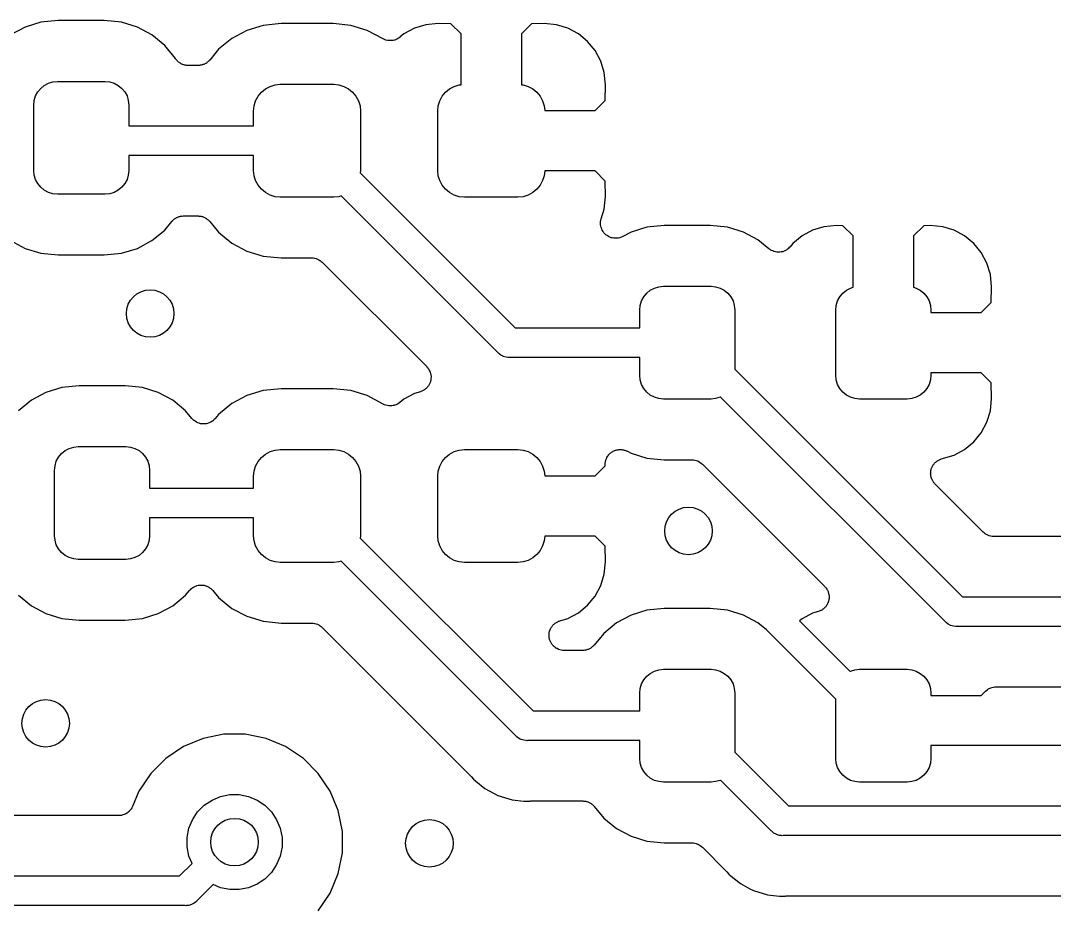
# Model space of a CAD drawing. Extents: x 103 to 213, y -152 to -90.
# Drawn here: x 118.59 to 127.29, y -108.59 to -101.11 of the extents above; entities that cross this region are included whole.
import ezdxf

# ---------------------------------------------------------------- set-up
doc = ezdxf.new("R2010")
doc.units = 0
doc.layers.add('BLACK', color=7, linetype='CONTINUOUS')

msp = doc.modelspace()

# ---------------------------------------------------------------- linework, layer by layer
at = {"layer": 'BLACK', "linetype": 'CONTINUOUS'}
for p, q in [((118.628, -101.169), (118.505, -101.234)), ((118.761, -101.128), (118.628, -101.169)), ((118.906, -101.114), (118.761, -101.128)), ((119.294, -101.114), (118.906, -101.114)), ((119.439, -101.128), (119.294, -101.114)), ((119.572, -101.169), (119.439, -101.128)), ((119.695, -101.234), (119.572, -101.169)), ((120.632, -101.154), (120.494, -101.196)), ((120.781, -101.139), (120.632, -101.154)), ((121.219, -101.139), (120.781, -101.139)), ((121.368, -101.154), (121.219, -101.139)), ((121.506, -101.196), (121.368, -101.154)), ((122, -101.149), (121.905, -101.178)), ((122.105, -101.139), (122, -101.149)), ((122.211, -101.141), (122.105, -101.139)), ((122.296, -101.226), (122.211, -101.141)), ((122.889, -101.141), (122.804, -101.226)), ((122.995, -101.139), (122.889, -101.141)), ((123.1, -101.149), (122.995, -101.139)), ((123.195, -101.178), (123.1, -101.149)), ((119.802, -101.323), (119.695, -101.234)), ((120.494, -101.196), (120.366, -101.263)), ((121.641, -101.268), (121.506, -101.196)), ((121.781, -101.255), (121.771, -101.261)), ((121.782, -101.254), (121.781, -101.254)), ((121.781, -101.254), (121.781, -101.254)), ((121.781, -101.254), (121.781, -101.254)), ((121.781, -101.254), (121.781, -101.255)), ((121.816, -101.226), (121.782, -101.254)), ((121.905, -101.178), (121.816, -101.226)), ((122.296, -101.653), (122.296, -101.226)), ((122.804, -101.226), (122.804, -101.653)), ((123.284, -101.226), (123.195, -101.178)), ((123.361, -101.289), (123.284, -101.226)), ((119.892, -101.432), (119.802, -101.323)), ((120.366, -101.263), (120.255, -101.355)), ((121.652, -101.272), (121.641, -101.268)), ((121.663, -101.277), (121.652, -101.272)), ((121.664, -101.277), (121.663, -101.277)), ((121.676, -101.28), (121.664, -101.277)), ((121.664, -101.277), (121.664, -101.277)), ((121.688, -101.282), (121.676, -101.28)), ((121.689, -101.282), (121.688, -101.282)), ((121.688, -101.282), (121.688, -101.282)), ((121.701, -101.282), (121.689, -101.282)), ((121.712, -101.282), (121.701, -101.282)), ((121.713, -101.282), (121.712, -101.282)), ((121.725, -101.28), (121.713, -101.282)), ((121.713, -101.282), (121.713, -101.282)), ((121.737, -101.278), (121.725, -101.28)), ((121.738, -101.277), (121.737, -101.277)), ((121.737, -101.277), (121.737, -101.278)), ((121.749, -101.273), (121.738, -101.277)), ((121.76, -101.268), (121.749, -101.273)), ((121.761, -101.268), (121.76, -101.268)), ((121.76, -101.268), (121.76, -101.268)), ((121.771, -101.261), (121.761, -101.268)), ((123.424, -101.366), (123.361, -101.289)), ((119.894, -101.435), (119.892, -101.432)), ((120.255, -101.355), (120.181, -101.446)), ((123.472, -101.455), (123.424, -101.366)), ((119.898, -101.44), (119.894, -101.435)), ((119.902, -101.445), (119.898, -101.44)), ((119.906, -101.449), (119.902, -101.445)), ((119.909, -101.454), (119.906, -101.449)), ((119.914, -101.458), (119.909, -101.454)), ((119.919, -101.463), (119.914, -101.458)), ((119.924, -101.466), (119.919, -101.463)), ((119.928, -101.47), (119.924, -101.466)), ((119.934, -101.473), (119.928, -101.47)), ((119.94, -101.477), (119.934, -101.473)), ((119.945, -101.479), (119.94, -101.477)), ((119.95, -101.482), (119.945, -101.479)), ((119.956, -101.484), (119.95, -101.482)), ((119.963, -101.486), (119.956, -101.484)), ((119.968, -101.488), (119.963, -101.486)), ((119.973, -101.489), (119.968, -101.488)), ((119.98, -101.49), (119.973, -101.489)), ((119.987, -101.491), (119.98, -101.49)), ((119.992, -101.491), (119.987, -101.491)), ((119.998, -101.492), (119.992, -101.491)), ((120, -101.492), (119.998, -101.492)), ((120.082, -101.492), (120, -101.492)), ((120.088, -101.491), (120.082, -101.492)), ((120.094, -101.492), (120.088, -101.491)), ((120.1, -101.49), (120.094, -101.492)), ((120.107, -101.49), (120.1, -101.49)), ((120.112, -101.488), (120.107, -101.49)), ((120.118, -101.487), (120.112, -101.488)), ((120.124, -101.484), (120.118, -101.487)), ((120.131, -101.482), (120.124, -101.484)), ((120.136, -101.48), (120.131, -101.482)), ((120.141, -101.478), (120.136, -101.48)), ((120.147, -101.474), (120.141, -101.478)), ((120.153, -101.471), (120.147, -101.474)), ((120.157, -101.467), (120.153, -101.471)), ((120.162, -101.464), (120.157, -101.467)), ((120.167, -101.459), (120.162, -101.464)), ((120.172, -101.455), (120.167, -101.459)), ((120.175, -101.451), (120.172, -101.455)), ((120.179, -101.447), (120.175, -101.451)), ((120.181, -101.446), (120.179, -101.447)), ((123.501, -101.55), (123.472, -101.455)), ((123.511, -101.655), (123.501, -101.55)), ((118.734, -101.714), (118.759, -101.684)), ((118.759, -101.684), (118.789, -101.659)), ((118.789, -101.659), (118.823, -101.64)), ((118.823, -101.64), (118.861, -101.629)), ((118.861, -101.629), (118.9, -101.625)), ((118.9, -101.625), (119.3, -101.625)), ((119.3, -101.625), (119.339, -101.629)), ((119.339, -101.629), (119.377, -101.64)), ((119.377, -101.64), (119.411, -101.659)), ((119.411, -101.659), (119.441, -101.684)), ((119.441, -101.684), (119.466, -101.714)), ((120.616, -101.716), (120.65, -101.688)), ((120.65, -101.688), (120.689, -101.667)), ((120.689, -101.667), (120.731, -101.654)), ((120.731, -101.654), (120.775, -101.65)), ((120.775, -101.65), (121.225, -101.65)), ((121.225, -101.65), (121.269, -101.654)), ((121.269, -101.654), (121.311, -101.667)), ((121.311, -101.667), (121.35, -101.688)), ((121.35, -101.688), (121.384, -101.716)), ((122.166, -101.716), (122.2, -101.688)), ((122.2, -101.688), (122.239, -101.667)), ((122.239, -101.667), (122.281, -101.654)), ((122.281, -101.654), (122.296, -101.653)), ((122.804, -101.653), (122.819, -101.654)), ((122.819, -101.654), (122.861, -101.667)), ((122.861, -101.667), (122.9, -101.688)), ((122.9, -101.688), (122.934, -101.716)), ((123.509, -101.786), (123.511, -101.655)), ((118.704, -101.786), (118.715, -101.748)), ((118.715, -101.748), (118.734, -101.714)), ((119.466, -101.714), (119.485, -101.748)), ((119.485, -101.748), (119.496, -101.786)), ((120.567, -101.789), (120.588, -101.75)), ((120.588, -101.75), (120.616, -101.716)), ((121.384, -101.716), (121.412, -101.75)), ((121.412, -101.75), (121.433, -101.789)), ((122.117, -101.789), (122.138, -101.75)), ((122.138, -101.75), (122.166, -101.716)), ((122.934, -101.716), (122.962, -101.75)), ((122.962, -101.75), (122.983, -101.789)), ((118.7, -101.825), (118.704, -101.786)), ((118.7, -102.375), (118.7, -101.825)), ((119.496, -101.786), (119.5, -101.825)), ((119.5, -101.825), (119.5, -102)), ((120.55, -101.875), (120.554, -101.831)), ((120.554, -101.831), (120.567, -101.789)), ((121.433, -101.789), (121.446, -101.831)), ((121.446, -101.831), (121.45, -101.875)), ((122.1, -101.875), (122.104, -101.831)), ((122.104, -101.831), (122.117, -101.789)), ((122.983, -101.789), (122.996, -101.831)), ((122.996, -101.831), (123, -101.871)), ((123.424, -101.871), (123.509, -101.786)), ((120.55, -102), (120.55, -101.875)), ((121.45, -101.875), (121.45, -102.375)), ((122.1, -102.375), (122.1, -101.875)), ((123, -101.871), (123.424, -101.871)), ((119.5, -102), (120.55, -102)), ((120.55, -102.25), (119.5, -102.25)), ((119.5, -102.25), (119.5, -102.375)), ((120.55, -102.375), (120.55, -102.25)), ((118.704, -102.414), (118.7, -102.375)), ((119.5, -102.375), (119.496, -102.414)), ((120.554, -102.419), (120.55, -102.375)), ((121.45, -102.375), (121.448, -102.396)), ((122.104, -102.419), (122.1, -102.375)), ((123, -102.379), (122.996, -102.419)), ((123.424, -102.379), (123, -102.379)), ((123.509, -102.464), (123.424, -102.379)), ((118.715, -102.452), (118.704, -102.414)), ((118.734, -102.486), (118.715, -102.452)), ((119.485, -102.452), (119.466, -102.486)), ((119.496, -102.414), (119.485, -102.452)), ((120.567, -102.461), (120.554, -102.419)), ((120.588, -102.5), (120.567, -102.461)), ((121.448, -102.396), (122.752, -103.7)), ((122.117, -102.461), (122.104, -102.419)), ((122.138, -102.5), (122.117, -102.461)), ((122.983, -102.461), (122.962, -102.5)), ((122.996, -102.419), (122.983, -102.461)), ((123.511, -102.595), (123.509, -102.464)), ((118.759, -102.516), (118.734, -102.486)), ((118.789, -102.541), (118.759, -102.516)), ((118.823, -102.56), (118.789, -102.541)), ((118.861, -102.571), (118.823, -102.56)), ((119.377, -102.56), (119.339, -102.571)), ((119.411, -102.541), (119.377, -102.56)), ((119.441, -102.516), (119.411, -102.541)), ((119.466, -102.486), (119.441, -102.516)), ((120.616, -102.534), (120.588, -102.5)), ((120.65, -102.562), (120.616, -102.534)), ((120.689, -102.583), (120.65, -102.562)), ((122.166, -102.534), (122.138, -102.5)), ((122.2, -102.562), (122.166, -102.534)), ((122.239, -102.583), (122.2, -102.562)), ((122.9, -102.562), (122.861, -102.583)), ((122.934, -102.534), (122.9, -102.562)), ((122.962, -102.5), (122.934, -102.534)), ((118.9, -102.575), (118.861, -102.571)), ((119.3, -102.575), (118.9, -102.575)), ((119.339, -102.571), (119.3, -102.575)), ((120.731, -102.596), (120.689, -102.583)), ((120.775, -102.6), (120.731, -102.596)), ((121.225, -102.6), (120.775, -102.6)), ((121.269, -102.596), (121.225, -102.6)), ((121.288, -102.59), (121.269, -102.596)), ((122.607, -103.909), (121.288, -102.59)), ((122.281, -102.596), (122.239, -102.583)), ((122.325, -102.6), (122.281, -102.596)), ((122.775, -102.6), (122.325, -102.6)), ((122.819, -102.596), (122.775, -102.6)), ((122.861, -102.583), (122.819, -102.596)), ((123.501, -102.7), (123.511, -102.595)), ((123.475, -102.783), (123.501, -102.7)), ((119.802, -102.877), (119.862, -102.804)), ((119.862, -102.804), (119.863, -102.803)), ((119.863, -102.803), (119.867, -102.799)), ((119.867, -102.799), (119.871, -102.795)), ((119.871, -102.795), (119.876, -102.791)), ((119.876, -102.791), (119.881, -102.786)), ((119.881, -102.786), (119.886, -102.783)), ((119.886, -102.783), (119.89, -102.779)), ((119.89, -102.779), (119.896, -102.776)), ((119.896, -102.776), (119.902, -102.772)), ((119.902, -102.772), (119.907, -102.77)), ((119.907, -102.77), (119.912, -102.768)), ((119.912, -102.768), (119.919, -102.766)), ((119.919, -102.766), (119.925, -102.763)), ((119.925, -102.763), (119.93, -102.762)), ((119.93, -102.762), (119.936, -102.76)), ((119.936, -102.76), (119.943, -102.76)), ((119.943, -102.76), (119.949, -102.758)), ((119.949, -102.758), (119.955, -102.759)), ((119.955, -102.759), (119.96, -102.758)), ((119.96, -102.758), (120.082, -102.758)), ((120.082, -102.758), (120.084, -102.758)), ((120.084, -102.758), (120.09, -102.759)), ((120.09, -102.759), (120.095, -102.759)), ((120.095, -102.759), (120.102, -102.76)), ((120.102, -102.76), (120.109, -102.761)), ((120.109, -102.761), (120.114, -102.762)), ((120.114, -102.762), (120.12, -102.764)), ((120.12, -102.764), (120.126, -102.766)), ((120.126, -102.766), (120.132, -102.768)), ((120.132, -102.768), (120.137, -102.771)), ((120.137, -102.771), (120.142, -102.773)), ((120.142, -102.773), (120.148, -102.777)), ((120.148, -102.777), (120.154, -102.78)), ((120.154, -102.78), (120.158, -102.784)), ((120.158, -102.784), (120.163, -102.787)), ((120.163, -102.787), (120.168, -102.792)), ((120.168, -102.792), (120.173, -102.796)), ((120.173, -102.796), (120.177, -102.8)), ((120.177, -102.8), (120.181, -102.804)), ((120.181, -102.804), (120.255, -102.895)), ((123.47, -102.832), (123.471, -102.819)), ((123.471, -102.807), (123.473, -102.795)), ((123.471, -102.819), (123.471, -102.807)), ((123.471, -102.807), (123.471, -102.807)), ((123.471, -102.807), (123.471, -102.807)), ((123.473, -102.795), (123.475, -102.783)), ((119.695, -102.966), (119.802, -102.877)), ((120.255, -102.895), (120.366, -102.987)), ((123.471, -102.832), (123.47, -102.832)), ((123.473, -102.844), (123.471, -102.832)), ((123.471, -102.832), (123.471, -102.832)), ((123.475, -102.856), (123.473, -102.844)), ((123.48, -102.868), (123.475, -102.856)), ((123.475, -102.856), (123.475, -102.856)), ((123.475, -102.856), (123.475, -102.856)), ((123.484, -102.879), (123.48, -102.868)), ((123.485, -102.879), (123.484, -102.879)), ((123.491, -102.889), (123.485, -102.879)), ((123.485, -102.879), (123.485, -102.879)), ((123.498, -102.9), (123.491, -102.889)), ((123.507, -102.909), (123.498, -102.9)), ((123.498, -102.9), (123.498, -102.9)), ((123.498, -102.9), (123.498, -102.9)), ((123.515, -102.917), (123.507, -102.909)), ((123.728, -102.894), (123.657, -102.932)), ((123.861, -102.853), (123.728, -102.894)), ((124.006, -102.839), (123.861, -102.853)), ((124.394, -102.839), (124.006, -102.839)), ((124.539, -102.853), (124.394, -102.839)), ((124.672, -102.894), (124.539, -102.853)), ((124.795, -102.959), (124.672, -102.894)), ((125.255, -102.878), (125.166, -102.926)), ((125.35, -102.849), (125.255, -102.878)), ((125.455, -102.839), (125.35, -102.849)), ((125.51, -102.841), (125.455, -102.839)), ((125.596, -102.926), (125.51, -102.841)), ((126.19, -102.841), (126.104, -102.926)), ((126.245, -102.839), (126.19, -102.841)), ((126.35, -102.849), (126.245, -102.839)), ((126.445, -102.878), (126.35, -102.849)), ((126.534, -102.926), (126.445, -102.878)), ((118.505, -102.966), (118.628, -103.031)), ((119.572, -103.031), (119.695, -102.966)), ((120.366, -102.987), (120.494, -103.054)), ((123.516, -102.917), (123.515, -102.917)), ((123.516, -102.918), (123.516, -102.917)), ((123.526, -102.924), (123.516, -102.918)), ((123.536, -102.931), (123.526, -102.924)), ((123.547, -102.936), (123.536, -102.931)), ((123.536, -102.931), (123.536, -102.931)), ((123.536, -102.931), (123.536, -102.931)), ((123.559, -102.941), (123.547, -102.936)), ((123.571, -102.943), (123.559, -102.941)), ((123.559, -102.941), (123.559, -102.941)), ((123.559, -102.941), (123.559, -102.941)), ((123.583, -102.946), (123.571, -102.943)), ((123.596, -102.946), (123.583, -102.946)), ((123.583, -102.946), (123.583, -102.946)), ((123.583, -102.946), (123.583, -102.946)), ((123.608, -102.946), (123.596, -102.946)), ((123.62, -102.944), (123.608, -102.946)), ((123.608, -102.946), (123.608, -102.946)), ((123.608, -102.946), (123.608, -102.946)), ((123.632, -102.942), (123.62, -102.944)), ((123.633, -102.942), (123.632, -102.942)), ((123.632, -102.942), (123.632, -102.942)), ((123.644, -102.937), (123.633, -102.942)), ((123.655, -102.933), (123.644, -102.937)), ((123.656, -102.932), (123.655, -102.933)), ((123.657, -102.932), (123.656, -102.932)), ((123.656, -102.932), (123.656, -102.932)), ((123.656, -102.932), (123.656, -102.932)), ((124.887, -103.035), (124.795, -102.959)), ((125.089, -102.989), (125.066, -103.017)), ((125.166, -102.926), (125.089, -102.989)), ((125.596, -103.358), (125.596, -102.926)), ((126.104, -102.926), (126.104, -103.358)), ((126.611, -102.989), (126.534, -102.926)), ((126.674, -103.066), (126.611, -102.989)), ((118.628, -103.031), (118.761, -103.072)), ((118.761, -103.072), (118.906, -103.086)), ((118.906, -103.086), (119.294, -103.086)), ((119.294, -103.086), (119.439, -103.072)), ((119.439, -103.072), (119.572, -103.031)), ((120.494, -103.054), (120.632, -103.096)), ((124.897, -103.042), (124.887, -103.035)), ((124.907, -103.048), (124.897, -103.042)), ((124.907, -103.049), (124.907, -103.048)), ((124.908, -103.049), (124.907, -103.049)), ((124.919, -103.053), (124.908, -103.049)), ((124.93, -103.058), (124.919, -103.053)), ((124.931, -103.058), (124.93, -103.058)), ((124.93, -103.058), (124.93, -103.058)), ((124.942, -103.061), (124.931, -103.058)), ((124.954, -103.063), (124.942, -103.061)), ((124.955, -103.063), (124.954, -103.063)), ((124.954, -103.063), (124.954, -103.063)), ((124.967, -103.063), (124.955, -103.063)), ((124.979, -103.063), (124.967, -103.063)), ((124.98, -103.063), (124.979, -103.063)), ((124.979, -103.063), (124.979, -103.063)), ((124.991, -103.061), (124.98, -103.063)), ((125.003, -103.059), (124.991, -103.061)), ((125.004, -103.059), (125.003, -103.059)), ((125.003, -103.059), (125.003, -103.059)), ((125.015, -103.054), (125.004, -103.059)), ((125.026, -103.05), (125.015, -103.054)), ((125.027, -103.049), (125.026, -103.049)), ((125.026, -103.049), (125.026, -103.05)), ((125.037, -103.043), (125.027, -103.049)), ((125.047, -103.036), (125.037, -103.043)), ((125.048, -103.036), (125.047, -103.036)), ((125.047, -103.036), (125.047, -103.036)), ((125.056, -103.027), (125.048, -103.036)), ((125.065, -103.019), (125.056, -103.027)), ((125.066, -103.017), (125.065, -103.018)), ((125.065, -103.018), (125.065, -103.018)), ((125.065, -103.018), (125.065, -103.018)), ((125.065, -103.018), (125.065, -103.019)), ((126.722, -103.155), (126.674, -103.066)), ((120.632, -103.096), (120.781, -103.111)), ((120.781, -103.111), (121.038, -103.111)), ((121.038, -103.111), (121.039, -103.111)), ((121.039, -103.111), (121.039, -103.111)), ((121.039, -103.111), (121.039, -103.111)), ((121.039, -103.111), (121.04, -103.111)), ((121.04, -103.111), (121.052, -103.112)), ((121.052, -103.112), (121.063, -103.114)), ((121.063, -103.114), (121.064, -103.114)), ((121.064, -103.114), (121.065, -103.114)), ((121.065, -103.114), (121.076, -103.117)), ((121.076, -103.117), (121.087, -103.121)), ((121.087, -103.121), (121.088, -103.121)), ((121.088, -103.121), (121.088, -103.121)), ((121.088, -103.121), (121.099, -103.127)), ((121.099, -103.127), (121.109, -103.133)), ((121.109, -103.133), (121.109, -103.133)), ((121.109, -103.133), (121.11, -103.133)), ((121.11, -103.133), (121.119, -103.141)), ((121.119, -103.141), (121.128, -103.148)), ((121.128, -103.148), (122.007, -104.027)), ((126.751, -103.25), (126.722, -103.155)), ((126.761, -103.355), (126.751, -103.25)), ((123.834, -103.439), (123.859, -103.409)), ((123.859, -103.409), (123.889, -103.384)), ((123.889, -103.384), (123.923, -103.365)), ((123.923, -103.365), (123.961, -103.354)), ((123.961, -103.354), (124, -103.35)), ((124, -103.35), (124.4, -103.35)), ((124.4, -103.35), (124.439, -103.354)), ((124.439, -103.354), (124.477, -103.365)), ((124.477, -103.365), (124.511, -103.384)), ((124.511, -103.384), (124.541, -103.409)), ((124.541, -103.409), (124.566, -103.439)), ((125.484, -103.439), (125.509, -103.409)), ((125.509, -103.409), (125.539, -103.384)), ((125.539, -103.384), (125.573, -103.365)), ((125.573, -103.365), (125.596, -103.358)), ((126.104, -103.358), (126.127, -103.365)), ((126.127, -103.365), (126.161, -103.384)), ((126.161, -103.384), (126.191, -103.409)), ((126.191, -103.409), (126.216, -103.439)), ((126.759, -103.486), (126.761, -103.355)), ((123.8, -103.55), (123.804, -103.511)), ((123.804, -103.511), (123.815, -103.473)), ((123.815, -103.473), (123.834, -103.439)), ((124.566, -103.439), (124.585, -103.473)), ((124.585, -103.473), (124.596, -103.511)), ((124.596, -103.511), (124.6, -103.55)), ((125.45, -103.55), (125.454, -103.511)), ((125.454, -103.511), (125.465, -103.473)), ((125.465, -103.473), (125.484, -103.439)), ((126.216, -103.439), (126.235, -103.473)), ((126.235, -103.473), (126.246, -103.511)), ((126.246, -103.511), (126.25, -103.55)), ((126.674, -103.571), (126.759, -103.486)), ((123.8, -103.7), (123.8, -103.55)), ((124.6, -103.55), (124.6, -104.048)), ((125.45, -104.1), (125.45, -103.55)), ((126.25, -103.55), (126.25, -103.571)), ((126.25, -103.571), (126.674, -103.571)), ((122.752, -103.7), (123.8, -103.7)), ((122.611, -103.914), (122.607, -103.909)), ((122.616, -103.918), (122.611, -103.914)), ((122.63, -103.929), (122.616, -103.918)), ((122.65, -103.94), (122.63, -103.929)), ((122.652, -103.941), (122.65, -103.94)), ((122.675, -103.948), (122.652, -103.941)), ((122.694, -103.95), (122.675, -103.948)), ((122.7, -103.951), (122.694, -103.95)), ((122.694, -103.95), (122.694, -103.95)), ((122.706, -103.95), (122.7, -103.951)), ((123.8, -103.95), (122.706, -103.95)), ((123.8, -104.1), (123.8, -103.95)), ((122.007, -104.027), (122.008, -104.028)), ((122.008, -104.028), (122.012, -104.033)), ((122.012, -104.033), (122.016, -104.037)), ((122.016, -104.037), (122.02, -104.043)), ((122.02, -104.043), (122.024, -104.048)), ((122.024, -104.048), (122.026, -104.053)), ((122.026, -104.053), (122.03, -104.058)), ((122.03, -104.058), (122.032, -104.064)), ((122.032, -104.064), (122.035, -104.07)), ((122.035, -104.07), (122.037, -104.075)), ((122.037, -104.075), (122.039, -104.081)), ((122.039, -104.081), (122.04, -104.087)), ((122.04, -104.087), (122.042, -104.094)), ((122.042, -104.094), (122.042, -104.099)), ((122.042, -104.099), (122.044, -104.105)), ((122.043, -104.13), (122.042, -104.136)), ((122.044, -104.118), (122.043, -104.124)), ((122.043, -104.124), (122.043, -104.13)), ((122.044, -104.105), (122.044, -104.112)), ((122.044, -104.112), (122.044, -104.118)), ((123.804, -104.139), (123.8, -104.1)), ((124.6, -104.048), (126.517, -105.965)), ((125.454, -104.139), (125.45, -104.1)), ((126.25, -104.1), (126.246, -104.139)), ((126.674, -104.079), (126.25, -104.079)), ((126.25, -104.079), (126.25, -104.1)), ((126.759, -104.164), (126.674, -104.079)), ((118.936, -104.203), (118.803, -104.244)), ((119.081, -104.189), (118.936, -104.203)), ((119.469, -104.189), (119.081, -104.189)), ((119.614, -104.203), (119.469, -104.189)), ((119.747, -104.244), (119.614, -104.203)), ((120.781, -104.214), (120.632, -104.229)), ((121.219, -104.214), (120.781, -104.214)), ((121.368, -104.229), (121.219, -104.214)), ((121.998, -104.215), (121.992, -104.219)), ((122.002, -104.211), (121.998, -104.215)), ((122.006, -104.207), (122.002, -104.211)), ((122.01, -104.202), (122.006, -104.207)), ((122.015, -104.198), (122.01, -104.202)), ((122.018, -104.193), (122.015, -104.198)), ((122.022, -104.188), (122.018, -104.193)), ((122.025, -104.183), (122.022, -104.188)), ((122.029, -104.177), (122.025, -104.183)), ((122.031, -104.172), (122.029, -104.177)), ((122.034, -104.167), (122.031, -104.172)), ((122.036, -104.16), (122.034, -104.167)), ((122.038, -104.154), (122.036, -104.16)), ((122.04, -104.149), (122.038, -104.154)), ((122.041, -104.143), (122.04, -104.149)), ((122.042, -104.136), (122.041, -104.143)), ((123.815, -104.177), (123.804, -104.139)), ((123.834, -104.211), (123.815, -104.177)), ((123.859, -104.241), (123.834, -104.211)), ((125.465, -104.177), (125.454, -104.139)), ((125.484, -104.211), (125.465, -104.177)), ((125.509, -104.241), (125.484, -104.211)), ((126.216, -104.211), (126.191, -104.241)), ((126.235, -104.177), (126.216, -104.211)), ((126.246, -104.139), (126.235, -104.177)), ((126.761, -104.295), (126.759, -104.164)), ((118.803, -104.244), (118.68, -104.309)), ((119.87, -104.309), (119.747, -104.244)), ((120.494, -104.271), (120.366, -104.338)), ((120.632, -104.229), (120.494, -104.271)), ((121.506, -104.271), (121.368, -104.229)), ((121.641, -104.343), (121.506, -104.271)), ((121.816, -104.301), (121.782, -104.329)), ((121.905, -104.253), (121.816, -104.301)), ((121.954, -104.238), (121.905, -104.253)), ((121.959, -104.236), (121.954, -104.238)), ((121.965, -104.234), (121.959, -104.236)), ((121.971, -104.231), (121.965, -104.234)), ((121.977, -104.229), (121.971, -104.231)), ((121.982, -104.226), (121.977, -104.229)), ((121.987, -104.223), (121.982, -104.226)), ((121.992, -104.219), (121.987, -104.223)), ((123.889, -104.266), (123.859, -104.241)), ((123.923, -104.285), (123.889, -104.266)), ((123.961, -104.296), (123.923, -104.285)), ((124, -104.3), (123.961, -104.296)), ((124.4, -104.3), (124, -104.3)), ((124.439, -104.296), (124.4, -104.3)), ((124.477, -104.285), (124.439, -104.296)), ((124.481, -104.283), (124.477, -104.285)), ((126.372, -106.174), (124.481, -104.283)), ((125.539, -104.266), (125.509, -104.241)), ((125.573, -104.285), (125.539, -104.266)), ((125.611, -104.296), (125.573, -104.285)), ((125.65, -104.3), (125.611, -104.296)), ((126.05, -104.3), (125.65, -104.3)), ((126.089, -104.296), (126.05, -104.3)), ((126.127, -104.285), (126.089, -104.296)), ((126.161, -104.266), (126.127, -104.285)), ((126.191, -104.241), (126.161, -104.266)), ((126.751, -104.4), (126.761, -104.295)), ((118.68, -104.309), (118.573, -104.398)), ((119.977, -104.398), (119.87, -104.309)), ((120.366, -104.338), (120.255, -104.43)), ((121.652, -104.347), (121.641, -104.343)), ((121.663, -104.352), (121.652, -104.347)), ((121.664, -104.352), (121.663, -104.352)), ((121.676, -104.355), (121.664, -104.352)), ((121.664, -104.352), (121.664, -104.352)), ((121.688, -104.357), (121.676, -104.355)), ((121.689, -104.357), (121.688, -104.357)), ((121.688, -104.357), (121.688, -104.357)), ((121.701, -104.357), (121.689, -104.357)), ((121.712, -104.357), (121.701, -104.357)), ((121.713, -104.357), (121.712, -104.357)), ((121.725, -104.355), (121.713, -104.357)), ((121.713, -104.357), (121.713, -104.357)), ((121.737, -104.353), (121.725, -104.355)), ((121.738, -104.352), (121.737, -104.352)), ((121.737, -104.352), (121.737, -104.353)), ((121.749, -104.348), (121.738, -104.352)), ((121.76, -104.343), (121.749, -104.348)), ((121.761, -104.343), (121.76, -104.343)), ((121.76, -104.343), (121.76, -104.343)), ((121.771, -104.336), (121.761, -104.343)), ((121.781, -104.33), (121.771, -104.336)), ((121.782, -104.329), (121.781, -104.329)), ((121.781, -104.329), (121.781, -104.329)), ((121.781, -104.329), (121.781, -104.329)), ((121.781, -104.329), (121.781, -104.33)), ((120.031, -104.463), (119.977, -104.398)), ((120.04, -104.472), (120.031, -104.463)), ((120.048, -104.48), (120.04, -104.472)), ((120.218, -104.473), (120.209, -104.481)), ((120.226, -104.465), (120.218, -104.473)), ((120.227, -104.464), (120.226, -104.465)), ((120.228, -104.463), (120.227, -104.464)), ((120.227, -104.464), (120.227, -104.464)), ((120.227, -104.464), (120.227, -104.464)), ((120.255, -104.43), (120.228, -104.463)), ((126.722, -104.495), (126.751, -104.4)), ((120.048, -104.481), (120.048, -104.48)), ((120.049, -104.481), (120.048, -104.481)), ((120.059, -104.487), (120.049, -104.481)), ((120.069, -104.494), (120.059, -104.487)), ((120.069, -104.495), (120.069, -104.494)), ((120.069, -104.494), (120.069, -104.494)), ((120.08, -104.499), (120.069, -104.495)), ((120.091, -104.504), (120.08, -104.499)), ((120.092, -104.504), (120.091, -104.504)), ((120.104, -104.507), (120.092, -104.504)), ((120.092, -104.504), (120.092, -104.504)), ((120.116, -104.509), (120.104, -104.507)), ((120.117, -104.509), (120.116, -104.509)), ((120.116, -104.509), (120.116, -104.509)), ((120.128, -104.509), (120.117, -104.509)), ((120.141, -104.509), (120.128, -104.509)), ((120.153, -104.507), (120.141, -104.509)), ((120.141, -104.509), (120.141, -104.509)), ((120.141, -104.509), (120.141, -104.509)), ((120.165, -104.505), (120.153, -104.507)), ((120.166, -104.504), (120.165, -104.505)), ((120.165, -104.505), (120.165, -104.505)), ((120.177, -104.5), (120.166, -104.504)), ((120.188, -104.495), (120.177, -104.5)), ((120.189, -104.495), (120.188, -104.495)), ((120.188, -104.495), (120.188, -104.495)), ((120.199, -104.488), (120.189, -104.495)), ((120.209, -104.482), (120.199, -104.488)), ((120.209, -104.481), (120.209, -104.482)), ((120.209, -104.482), (120.209, -104.482)), ((126.674, -104.584), (126.722, -104.495)), ((126.611, -104.661), (126.674, -104.584)), ((118.934, -104.759), (118.964, -104.734)), ((118.964, -104.734), (118.998, -104.715)), ((118.998, -104.715), (119.036, -104.704)), ((119.036, -104.704), (119.075, -104.7)), ((119.075, -104.7), (119.475, -104.7)), ((119.475, -104.7), (119.514, -104.704)), ((119.514, -104.704), (119.552, -104.715)), ((119.552, -104.715), (119.586, -104.734)), ((119.586, -104.734), (119.616, -104.759)), ((120.689, -104.742), (120.731, -104.729)), ((120.731, -104.729), (120.775, -104.725)), ((120.775, -104.725), (121.225, -104.725)), ((121.225, -104.725), (121.269, -104.729)), ((121.269, -104.729), (121.311, -104.742)), ((122.239, -104.742), (122.281, -104.729)), ((122.281, -104.729), (122.325, -104.725)), ((122.325, -104.725), (122.775, -104.725)), ((122.775, -104.725), (122.819, -104.729)), ((122.819, -104.729), (122.861, -104.742)), ((123.577, -104.739), (123.584, -104.736)), ((123.584, -104.736), (123.59, -104.733)), ((123.59, -104.733), (123.595, -104.731)), ((123.595, -104.731), (123.6, -104.729)), ((123.6, -104.729), (123.607, -104.728)), ((123.607, -104.728), (123.614, -104.726)), ((123.614, -104.726), (123.619, -104.726)), ((123.619, -104.726), (123.624, -104.725)), ((123.624, -104.725), (123.631, -104.725)), ((123.631, -104.725), (123.639, -104.724)), ((123.639, -104.724), (123.644, -104.725)), ((123.644, -104.725), (123.649, -104.725)), ((123.649, -104.725), (123.656, -104.726)), ((123.656, -104.726), (123.664, -104.727)), ((123.664, -104.727), (123.668, -104.729)), ((123.668, -104.729), (123.673, -104.73)), ((123.673, -104.73), (123.68, -104.733)), ((123.68, -104.733), (123.687, -104.735)), ((123.687, -104.735), (123.691, -104.737)), ((123.691, -104.737), (123.696, -104.739)), ((126.445, -104.772), (126.534, -104.724)), ((126.534, -104.724), (126.611, -104.661)), ((118.879, -104.861), (118.89, -104.823)), ((118.89, -104.823), (118.909, -104.789)), ((118.909, -104.789), (118.934, -104.759)), ((119.616, -104.759), (119.641, -104.789)), ((119.641, -104.789), (119.66, -104.823)), ((119.66, -104.823), (119.671, -104.861)), ((120.567, -104.864), (120.588, -104.825)), ((120.588, -104.825), (120.616, -104.791)), ((120.616, -104.791), (120.65, -104.763)), ((120.65, -104.763), (120.689, -104.742)), ((121.311, -104.742), (121.35, -104.763)), ((121.35, -104.763), (121.384, -104.791)), ((121.384, -104.791), (121.412, -104.825)), ((121.412, -104.825), (121.433, -104.864)), ((122.117, -104.864), (122.138, -104.825)), ((122.138, -104.825), (122.166, -104.791)), ((122.166, -104.791), (122.2, -104.763)), ((122.2, -104.763), (122.239, -104.742)), ((122.861, -104.742), (122.9, -104.763)), ((122.9, -104.763), (122.934, -104.791)), ((122.934, -104.791), (122.962, -104.825)), ((122.962, -104.825), (122.983, -104.864)), ((123.511, -104.83), (123.512, -104.823)), ((123.512, -104.823), (123.514, -104.818)), ((123.514, -104.818), (123.515, -104.813)), ((123.515, -104.813), (123.518, -104.806)), ((123.518, -104.806), (123.52, -104.799)), ((123.52, -104.799), (123.523, -104.795)), ((123.523, -104.795), (123.524, -104.791)), ((123.524, -104.791), (123.529, -104.784)), ((123.529, -104.784), (123.532, -104.778)), ((123.532, -104.778), (123.536, -104.774)), ((123.536, -104.774), (123.538, -104.77)), ((123.538, -104.77), (123.544, -104.765)), ((123.544, -104.765), (123.549, -104.759)), ((123.549, -104.759), (123.552, -104.756)), ((123.552, -104.756), (123.556, -104.753)), ((123.556, -104.753), (123.562, -104.748)), ((123.562, -104.748), (123.568, -104.744)), ((123.568, -104.744), (123.573, -104.742)), ((123.573, -104.742), (123.577, -104.739)), ((123.696, -104.739), (123.728, -104.756)), ((123.728, -104.756), (123.861, -104.797)), ((123.861, -104.797), (124.006, -104.811)), ((124.006, -104.811), (124.238, -104.811)), ((124.238, -104.811), (124.239, -104.811)), ((124.239, -104.811), (124.239, -104.811)), ((124.239, -104.811), (124.239, -104.811)), ((124.239, -104.811), (124.24, -104.811)), ((124.24, -104.811), (124.252, -104.812)), ((124.252, -104.812), (124.263, -104.814)), ((124.263, -104.814), (124.264, -104.814)), ((124.264, -104.814), (124.265, -104.814)), ((124.265, -104.814), (124.276, -104.817)), ((124.276, -104.817), (124.287, -104.821)), ((124.287, -104.821), (124.288, -104.821)), ((124.288, -104.821), (124.288, -104.821)), ((124.288, -104.821), (124.299, -104.827)), ((126.295, -104.827), (126.3, -104.824)), ((126.3, -104.824), (126.305, -104.82)), ((126.305, -104.82), (126.311, -104.817)), ((126.311, -104.817), (126.316, -104.813)), ((126.316, -104.813), (126.322, -104.811)), ((126.322, -104.811), (126.327, -104.808)), ((126.327, -104.808), (126.333, -104.806)), ((126.333, -104.806), (126.338, -104.804)), ((126.338, -104.804), (126.445, -104.772)), ((118.875, -104.9), (118.879, -104.861)), ((118.875, -105.45), (118.875, -104.9)), ((119.671, -104.861), (119.675, -104.9)), ((119.675, -104.9), (119.675, -105.05)), ((120.55, -104.95), (120.554, -104.906)), ((120.554, -104.906), (120.567, -104.864)), ((121.433, -104.864), (121.446, -104.906)), ((121.446, -104.906), (121.45, -104.95)), ((122.1, -104.95), (122.104, -104.906)), ((122.104, -104.906), (122.117, -104.864)), ((122.983, -104.864), (122.996, -104.906)), ((122.996, -104.906), (123, -104.946)), ((123.424, -104.946), (123.509, -104.861)), ((123.509, -104.847), (123.51, -104.842)), ((123.509, -104.849), (123.509, -104.847)), ((123.509, -104.861), (123.509, -104.849)), ((123.51, -104.838), (123.511, -104.83)), ((123.51, -104.842), (123.51, -104.838)), ((124.299, -104.827), (124.309, -104.833)), ((124.309, -104.833), (124.309, -104.833)), ((124.309, -104.833), (124.31, -104.833)), ((124.31, -104.833), (124.319, -104.841)), ((124.319, -104.841), (124.328, -104.848)), ((124.328, -104.848), (125.357, -105.877)), ((126.249, -104.912), (126.25, -104.906)), ((126.249, -104.918), (126.249, -104.912)), ((126.25, -104.906), (126.251, -104.9)), ((126.251, -104.9), (126.253, -104.894)), ((126.253, -104.894), (126.254, -104.888)), ((126.254, -104.888), (126.256, -104.882)), ((126.256, -104.882), (126.258, -104.876)), ((126.258, -104.876), (126.261, -104.871)), ((126.261, -104.871), (126.264, -104.865)), ((126.264, -104.865), (126.267, -104.86)), ((126.267, -104.86), (126.27, -104.854)), ((126.27, -104.854), (126.274, -104.85)), ((126.274, -104.85), (126.277, -104.845)), ((126.277, -104.845), (126.282, -104.84)), ((126.282, -104.84), (126.286, -104.835)), ((126.286, -104.835), (126.291, -104.831)), ((126.291, -104.831), (126.295, -104.827)), ((120.55, -105.05), (120.55, -104.95)), ((121.45, -104.95), (121.45, -105.45)), ((122.1, -105.45), (122.1, -104.95)), ((123, -104.946), (123.424, -104.946)), ((126.248, -104.924), (126.249, -104.918)), ((126.249, -104.931), (126.248, -104.924)), ((126.249, -104.937), (126.249, -104.931)), ((126.25, -104.943), (126.249, -104.937)), ((126.251, -104.949), (126.25, -104.943)), ((126.252, -104.955), (126.251, -104.949)), ((126.254, -104.962), (126.252, -104.955)), ((126.256, -104.967), (126.254, -104.962)), ((126.257, -104.973), (126.256, -104.967)), ((126.26, -104.978), (126.257, -104.973)), ((126.263, -104.985), (126.26, -104.978)), ((126.266, -104.989), (126.263, -104.985)), ((126.269, -104.995), (126.266, -104.989)), ((126.273, -105), (126.269, -104.995)), ((119.675, -105.05), (120.55, -105.05)), ((126.276, -105.005), (126.273, -105)), ((126.281, -105.009), (126.276, -105.005)), ((126.284, -105.014), (126.281, -105.009)), ((126.286, -105.015), (126.284, -105.014)), ((126.69, -105.42), (126.286, -105.015)), ((120.55, -105.3), (119.675, -105.3)), ((119.675, -105.3), (119.675, -105.45)), ((120.55, -105.45), (120.55, -105.3)), ((126.699, -105.427), (126.69, -105.42)), ((126.708, -105.435), (126.699, -105.427)), ((118.879, -105.489), (118.875, -105.45)), ((118.89, -105.527), (118.879, -105.489)), ((119.671, -105.489), (119.66, -105.527)), ((119.675, -105.45), (119.671, -105.489)), ((120.554, -105.494), (120.55, -105.45)), ((120.567, -105.536), (120.554, -105.494)), ((121.45, -105.45), (121.448, -105.471)), ((121.448, -105.471), (122.902, -106.925)), ((122.104, -105.494), (122.1, -105.45)), ((122.117, -105.536), (122.104, -105.494)), ((122.996, -105.494), (122.983, -105.536)), ((123, -105.454), (122.996, -105.494)), ((123.424, -105.454), (123, -105.454)), ((123.509, -105.539), (123.424, -105.454)), ((126.709, -105.435), (126.708, -105.435)), ((126.709, -105.436), (126.709, -105.435)), ((126.719, -105.441), (126.709, -105.436)), ((126.73, -105.447), (126.719, -105.441)), ((126.731, -105.447), (126.73, -105.447)), ((126.73, -105.447), (126.73, -105.447)), ((126.742, -105.451), (126.731, -105.447)), ((126.753, -105.454), (126.742, -105.451)), ((126.754, -105.454), (126.753, -105.454)), ((126.755, -105.454), (126.754, -105.454)), ((126.766, -105.456), (126.755, -105.454)), ((126.778, -105.457), (126.766, -105.456)), ((126.779, -105.457), (126.778, -105.457)), ((126.78, -105.457), (126.779, -105.457)), ((126.779, -105.457), (126.779, -105.457)), ((126.779, -105.457), (126.779, -105.457)), ((130.356, -105.457), (126.78, -105.457)), ((118.909, -105.561), (118.89, -105.527)), ((118.934, -105.591), (118.909, -105.561)), ((118.964, -105.616), (118.934, -105.591)), ((119.616, -105.591), (119.586, -105.616)), ((119.641, -105.561), (119.616, -105.591)), ((119.66, -105.527), (119.641, -105.561)), ((120.588, -105.575), (120.567, -105.536)), ((120.616, -105.609), (120.588, -105.575)), ((122.138, -105.575), (122.117, -105.536)), ((122.166, -105.609), (122.138, -105.575)), ((122.962, -105.575), (122.934, -105.609)), ((122.983, -105.536), (122.962, -105.575)), ((123.511, -105.67), (123.509, -105.539)), ((118.998, -105.635), (118.964, -105.616)), ((119.036, -105.646), (118.998, -105.635)), ((119.075, -105.65), (119.036, -105.646)), ((119.475, -105.65), (119.075, -105.65)), ((119.514, -105.646), (119.475, -105.65)), ((119.552, -105.635), (119.514, -105.646)), ((119.586, -105.616), (119.552, -105.635)), ((120.65, -105.637), (120.616, -105.609)), ((120.689, -105.658), (120.65, -105.637)), ((120.731, -105.671), (120.689, -105.658)), ((120.775, -105.675), (120.731, -105.671)), ((121.225, -105.675), (120.775, -105.675)), ((121.269, -105.671), (121.225, -105.675)), ((121.288, -105.665), (121.269, -105.671)), ((122.757, -107.134), (121.288, -105.665)), ((122.2, -105.637), (122.166, -105.609)), ((122.239, -105.658), (122.2, -105.637)), ((122.281, -105.671), (122.239, -105.658)), ((122.325, -105.675), (122.281, -105.671)), ((122.775, -105.675), (122.325, -105.675)), ((122.819, -105.671), (122.775, -105.675)), ((122.861, -105.658), (122.819, -105.671)), ((122.9, -105.637), (122.861, -105.658)), ((122.934, -105.609), (122.9, -105.637)), ((123.501, -105.775), (123.511, -105.67)), ((123.472, -105.87), (123.501, -105.775)), ((120.073, -105.87), (120.085, -105.868)), ((120.085, -105.868), (120.097, -105.866)), ((120.097, -105.866), (120.097, -105.866)), ((120.097, -105.866), (120.098, -105.866)), ((120.098, -105.866), (120.11, -105.866)), ((120.11, -105.866), (120.122, -105.866)), ((120.122, -105.866), (120.122, -105.866)), ((120.122, -105.866), (120.123, -105.866)), ((120.123, -105.866), (120.134, -105.868)), ((120.134, -105.868), (120.146, -105.871)), ((118.573, -105.952), (118.68, -106.041)), ((119.87, -106.041), (119.977, -105.952)), ((119.977, -105.952), (120.011, -105.912)), ((120.011, -105.911), (120.012, -105.91)), ((120.011, -105.912), (120.011, -105.911)), ((120.011, -105.911), (120.011, -105.911)), ((120.011, -105.911), (120.011, -105.911)), ((120.012, -105.91), (120.021, -105.902)), ((120.021, -105.902), (120.029, -105.894)), ((120.029, -105.894), (120.029, -105.893)), ((120.029, -105.893), (120.03, -105.893)), ((120.03, -105.893), (120.04, -105.886)), ((120.04, -105.886), (120.05, -105.88)), ((120.05, -105.88), (120.062, -105.875)), ((120.05, -105.88), (120.05, -105.88)), ((120.05, -105.88), (120.05, -105.88)), ((120.062, -105.875), (120.073, -105.871)), ((120.073, -105.871), (120.073, -105.87)), ((120.073, -105.87), (120.073, -105.87)), ((120.146, -105.871), (120.146, -105.871)), ((120.146, -105.871), (120.147, -105.871)), ((120.147, -105.871), (120.158, -105.876)), ((120.158, -105.876), (120.169, -105.88)), ((120.169, -105.88), (120.169, -105.881)), ((120.169, -105.881), (120.17, -105.881)), ((120.17, -105.881), (120.18, -105.888)), ((120.18, -105.888), (120.19, -105.894)), ((120.19, -105.894), (120.19, -105.894)), ((120.19, -105.894), (120.19, -105.895)), ((120.19, -105.895), (120.199, -105.903)), ((120.199, -105.903), (120.207, -105.912)), ((120.207, -105.912), (120.255, -105.97)), ((123.424, -105.959), (123.472, -105.87)), ((125.357, -105.877), (125.358, -105.878)), ((125.358, -105.878), (125.362, -105.883)), ((125.362, -105.883), (125.366, -105.887)), ((125.366, -105.887), (125.37, -105.893)), ((125.37, -105.893), (125.374, -105.898)), ((125.374, -105.898), (125.376, -105.903)), ((125.376, -105.903), (125.38, -105.908)), ((125.38, -105.908), (125.382, -105.914)), ((125.382, -105.914), (125.385, -105.92)), ((125.385, -105.92), (125.387, -105.925)), ((125.387, -105.925), (125.389, -105.931)), ((125.389, -105.931), (125.39, -105.937)), ((125.39, -105.937), (125.392, -105.944)), ((125.392, -105.944), (125.392, -105.949)), ((125.392, -105.949), (125.394, -105.955)), ((125.394, -105.955), (125.394, -105.962)), ((118.68, -106.041), (118.803, -106.106)), ((119.747, -106.106), (119.87, -106.041)), ((120.255, -105.97), (120.366, -106.062)), ((123.284, -106.099), (123.361, -106.036)), ((123.361, -106.036), (123.424, -105.959)), ((125.368, -106.043), (125.365, -106.048)), ((125.372, -106.038), (125.368, -106.043)), ((125.375, -106.033), (125.372, -106.038)), ((125.379, -106.027), (125.375, -106.033)), ((125.381, -106.022), (125.379, -106.027)), ((125.384, -106.017), (125.381, -106.022)), ((125.386, -106.01), (125.384, -106.017)), ((125.388, -106.004), (125.386, -106.01)), ((125.39, -105.999), (125.388, -106.004)), ((125.391, -105.993), (125.39, -105.999)), ((125.392, -105.986), (125.391, -105.993)), ((125.393, -105.98), (125.392, -105.986)), ((125.394, -105.968), (125.393, -105.974)), ((125.393, -105.974), (125.393, -105.98)), ((125.394, -105.962), (125.394, -105.968)), ((126.517, -105.965), (130.679, -105.965)), ((118.803, -106.106), (118.936, -106.147)), ((119.614, -106.147), (119.747, -106.106)), ((120.366, -106.062), (120.494, -106.129)), ((120.494, -106.129), (120.632, -106.171)), ((123.195, -106.147), (123.284, -106.099)), ((123.728, -106.119), (123.605, -106.184)), ((123.861, -106.078), (123.728, -106.119)), ((124.006, -106.064), (123.861, -106.078)), ((124.394, -106.064), (124.006, -106.064)), ((124.539, -106.078), (124.394, -106.064)), ((124.672, -106.119), (124.539, -106.078)), ((124.795, -106.184), (124.672, -106.119)), ((125.255, -106.103), (125.166, -106.151)), ((125.304, -106.088), (125.255, -106.103)), ((125.309, -106.086), (125.304, -106.088)), ((125.315, -106.084), (125.309, -106.086)), ((125.321, -106.081), (125.315, -106.084)), ((125.327, -106.079), (125.321, -106.081)), ((125.332, -106.076), (125.327, -106.079)), ((125.337, -106.073), (125.332, -106.076)), ((125.342, -106.069), (125.337, -106.073)), ((125.348, -106.065), (125.342, -106.069)), ((125.352, -106.061), (125.348, -106.065)), ((125.356, -106.057), (125.352, -106.061)), ((125.36, -106.052), (125.356, -106.057)), ((125.365, -106.048), (125.36, -106.052)), ((118.936, -106.147), (119.081, -106.161)), ((119.081, -106.161), (119.469, -106.161)), ((119.469, -106.161), (119.614, -106.147)), ((120.632, -106.171), (120.781, -106.186)), ((120.781, -106.186), (121.038, -106.186)), ((121.038, -106.186), (121.039, -106.186)), ((121.039, -106.186), (121.039, -106.186)), ((121.039, -106.186), (121.039, -106.186)), ((121.039, -106.186), (121.04, -106.186)), ((121.04, -106.186), (121.052, -106.187)), ((121.052, -106.187), (121.063, -106.189)), ((121.063, -106.189), (121.064, -106.189)), ((121.064, -106.189), (121.065, -106.189)), ((121.065, -106.189), (121.076, -106.192)), ((121.076, -106.192), (121.087, -106.196)), ((121.087, -106.196), (121.088, -106.196)), ((121.088, -106.196), (121.088, -106.196)), ((121.088, -106.196), (121.099, -106.202)), ((121.099, -106.202), (121.109, -106.208)), ((121.109, -106.208), (121.109, -106.208)), ((121.109, -106.208), (121.11, -106.208)), ((121.11, -106.208), (121.119, -106.216)), ((121.119, -106.216), (121.128, -106.223)), ((123.059, -106.218), (123.062, -106.213)), ((123.062, -106.213), (123.066, -106.208)), ((123.066, -106.208), (123.07, -106.203)), ((123.07, -106.203), (123.075, -106.198)), ((123.075, -106.198), (123.079, -106.195)), ((123.079, -106.195), (123.083, -106.191)), ((123.083, -106.191), (123.089, -106.187)), ((123.089, -106.187), (123.094, -106.183)), ((123.094, -106.183), (123.099, -106.18)), ((123.099, -106.18), (123.104, -106.177)), ((123.104, -106.177), (123.11, -106.174)), ((123.11, -106.174), (123.116, -106.171)), ((123.116, -106.171), (123.121, -106.17)), ((123.121, -106.17), (123.127, -106.167)), ((123.127, -106.167), (123.195, -106.147)), ((123.605, -106.184), (123.498, -106.273)), ((124.866, -106.243), (124.795, -106.184)), ((125.166, -106.151), (125.145, -106.168)), ((125.145, -106.168), (125.569, -106.592)), ((126.376, -106.179), (126.372, -106.174)), ((126.381, -106.183), (126.376, -106.179)), ((126.395, -106.194), (126.381, -106.183)), ((126.416, -106.205), (126.395, -106.194)), ((126.417, -106.206), (126.416, -106.205)), ((126.44, -106.213), (126.417, -106.206)), ((126.459, -106.215), (126.44, -106.213)), ((126.465, -106.216), (126.459, -106.215)), ((126.459, -106.215), (126.459, -106.215)), ((126.471, -106.215), (126.465, -106.216)), ((130.679, -106.215), (126.471, -106.215)), ((121.128, -106.223), (122.376, -107.471)), ((123.037, -106.276), (123.039, -106.269)), ((123.037, -106.282), (123.037, -106.276)), ((123.037, -106.288), (123.037, -106.282)), ((123.037, -106.294), (123.037, -106.288)), ((123.037, -106.301), (123.037, -106.294)), ((123.038, -106.306), (123.037, -106.301)), ((123.039, -106.263), (123.041, -106.257)), ((123.039, -106.269), (123.039, -106.263)), ((123.041, -106.257), (123.042, -106.252)), ((123.042, -106.252), (123.045, -106.246)), ((123.045, -106.246), (123.047, -106.239)), ((123.047, -106.239), (123.05, -106.234)), ((123.05, -106.234), (123.052, -106.229)), ((123.052, -106.229), (123.056, -106.223)), ((123.056, -106.223), (123.059, -106.218)), ((123.498, -106.273), (123.417, -106.371)), ((125.45, -106.827), (124.866, -106.243)), ((123.039, -106.312), (123.038, -106.306)), ((123.041, -106.319), (123.039, -106.312)), ((123.042, -106.325), (123.041, -106.319)), ((123.044, -106.33), (123.042, -106.325)), ((123.046, -106.336), (123.044, -106.33)), ((123.049, -106.342), (123.046, -106.336)), ((123.051, -106.348), (123.049, -106.342)), ((123.054, -106.353), (123.051, -106.348)), ((123.057, -106.358), (123.054, -106.353)), ((123.061, -106.363), (123.057, -106.358)), ((123.065, -106.369), (123.061, -106.363)), ((123.069, -106.373), (123.065, -106.369)), ((123.073, -106.377), (123.069, -106.373)), ((123.074, -106.379), (123.073, -106.377)), ((123.075, -106.38), (123.074, -106.379)), ((123.079, -106.383), (123.075, -106.38)), ((123.082, -106.386), (123.079, -106.383)), ((123.086, -106.389), (123.082, -106.386)), ((123.093, -106.395), (123.086, -106.389)), ((123.398, -106.389), (123.394, -106.392)), ((123.403, -106.384), (123.398, -106.389)), ((123.409, -106.38), (123.403, -106.384)), ((123.412, -106.376), (123.409, -106.38)), ((123.416, -106.372), (123.412, -106.376)), ((123.417, -106.371), (123.416, -106.372)), ((123.094, -106.395), (123.093, -106.395)), ((123.094, -106.396), (123.094, -106.395)), ((123.101, -106.399), (123.094, -106.396)), ((123.103, -106.4), (123.101, -106.399)), ((123.104, -106.401), (123.103, -106.4)), ((123.115, -106.407), (123.104, -106.401)), ((123.104, -106.401), (123.104, -106.401)), ((123.116, -106.407), (123.115, -106.407)), ((123.115, -106.407), (123.115, -106.407)), ((123.127, -106.411), (123.116, -106.407)), ((123.138, -106.414), (123.127, -106.411)), ((123.139, -106.414), (123.138, -106.414)), ((123.14, -106.414), (123.139, -106.414)), ((123.151, -106.416), (123.14, -106.414)), ((123.163, -106.417), (123.151, -106.416)), ((123.164, -106.417), (123.163, -106.417)), ((123.165, -106.417), (123.164, -106.417)), ((123.164, -106.417), (123.164, -106.417)), ((123.164, -106.417), (123.164, -106.417)), ((123.319, -106.417), (123.165, -106.417)), ((123.325, -106.416), (123.319, -106.417)), ((123.33, -106.417), (123.325, -106.416)), ((123.337, -106.415), (123.33, -106.417)), ((123.344, -106.415), (123.337, -106.415)), ((123.349, -106.413), (123.344, -106.415)), ((123.355, -106.412), (123.349, -106.413)), ((123.361, -106.409), (123.355, -106.412)), ((123.367, -106.407), (123.361, -106.409)), ((123.372, -106.405), (123.367, -106.407)), ((123.378, -106.403), (123.372, -106.405)), ((123.383, -106.399), (123.378, -106.403)), ((123.389, -106.396), (123.383, -106.399)), ((123.394, -106.392), (123.389, -106.396)), ((123.834, -106.664), (123.859, -106.634)), ((123.859, -106.634), (123.889, -106.609)), ((123.889, -106.609), (123.923, -106.59)), ((123.923, -106.59), (123.961, -106.579)), ((123.961, -106.579), (124, -106.575)), ((124, -106.575), (124.4, -106.575)), ((124.4, -106.575), (124.439, -106.579)), ((124.439, -106.579), (124.477, -106.59)), ((124.477, -106.59), (124.511, -106.609)), ((124.511, -106.609), (124.541, -106.634)), ((124.541, -106.634), (124.566, -106.664)), ((125.569, -106.592), (125.573, -106.59)), ((125.573, -106.59), (125.611, -106.579)), ((125.611, -106.579), (125.65, -106.575)), ((125.65, -106.575), (126.05, -106.575)), ((126.05, -106.575), (126.089, -106.579)), ((126.089, -106.579), (126.127, -106.59)), ((126.127, -106.59), (126.161, -106.609)), ((126.161, -106.609), (126.191, -106.634)), ((126.191, -106.634), (126.216, -106.664)), ((123.8, -106.775), (123.804, -106.736)), ((123.804, -106.736), (123.815, -106.698)), ((123.815, -106.698), (123.834, -106.664)), ((124.566, -106.664), (124.585, -106.698)), ((124.585, -106.698), (124.596, -106.736)), ((124.596, -106.736), (124.6, -106.775)), ((126.216, -106.664), (126.235, -106.698)), ((126.235, -106.698), (126.246, -106.736)), ((126.246, -106.736), (126.25, -106.775)), ((126.73, -106.743), (126.741, -106.738)), ((126.741, -106.738), (126.751, -106.733)), ((126.751, -106.733), (126.751, -106.732)), ((126.751, -106.732), (126.752, -106.732)), ((126.752, -106.732), (126.763, -106.729)), ((126.763, -106.729), (126.775, -106.725)), ((126.775, -106.725), (126.775, -106.725)), ((126.775, -106.725), (126.776, -106.725)), ((126.776, -106.725), (126.788, -106.724)), ((126.788, -106.724), (126.799, -106.723)), ((126.799, -106.723), (129.184, -106.723)), ((123.8, -106.925), (123.8, -106.775)), ((124.6, -106.775), (124.6, -107.273)), ((126.25, -106.775), (126.25, -106.796)), ((126.25, -106.796), (126.674, -106.796)), ((126.674, -106.796), (126.709, -106.76)), ((126.709, -106.76), (126.71, -106.76)), ((126.71, -106.76), (126.711, -106.759)), ((126.71, -106.76), (126.71, -106.76)), ((126.71, -106.76), (126.71, -106.76)), ((126.711, -106.759), (126.72, -106.752)), ((126.72, -106.752), (126.729, -106.744)), ((126.729, -106.744), (126.73, -106.744)), ((126.73, -106.744), (126.73, -106.743)), ((125.45, -107.325), (125.45, -106.827)), ((122.902, -106.925), (123.8, -106.925)), ((120.125, -107.157), (119.96, -107.225)), ((120.301, -107.122), (120.125, -107.157)), ((120.479, -107.122), (120.301, -107.122)), ((120.655, -107.157), (120.479, -107.122)), ((120.82, -107.225), (120.655, -107.157)), ((122.761, -107.139), (122.757, -107.134)), ((122.766, -107.143), (122.761, -107.139)), ((122.78, -107.154), (122.766, -107.143)), ((122.766, -107.143), (122.766, -107.143)), ((122.795, -107.163), (122.78, -107.154)), ((122.802, -107.166), (122.795, -107.163)), ((122.825, -107.173), (122.802, -107.166)), ((122.844, -107.175), (122.825, -107.173)), ((119.96, -107.225), (119.811, -107.325)), ((120.969, -107.325), (120.82, -107.225)), ((122.85, -107.176), (122.844, -107.175)), ((122.844, -107.175), (122.844, -107.175)), ((122.856, -107.175), (122.85, -107.176)), ((123.8, -107.175), (122.856, -107.175)), ((123.8, -107.325), (123.8, -107.175)), ((129.184, -107.217), (126.25, -107.217)), ((126.25, -107.217), (126.25, -107.325)), ((119.811, -107.325), (119.685, -107.451)), ((121.095, -107.451), (120.969, -107.325)), ((123.804, -107.364), (123.8, -107.325)), ((124.6, -107.273), (125.052, -107.725)), ((125.454, -107.364), (125.45, -107.325)), ((126.25, -107.325), (126.246, -107.364)), ((123.815, -107.402), (123.804, -107.364)), ((123.834, -107.436), (123.815, -107.402)), ((125.465, -107.402), (125.454, -107.364)), ((125.484, -107.436), (125.465, -107.402)), ((126.235, -107.402), (126.216, -107.436)), ((126.246, -107.364), (126.235, -107.402)), ((119.685, -107.451), (119.585, -107.6)), ((121.195, -107.6), (121.095, -107.451)), ((122.376, -107.471), (122.377, -107.472)), ((122.377, -107.472), (122.381, -107.477)), ((122.381, -107.477), (122.384, -107.48)), ((122.384, -107.48), (122.4, -107.5)), ((122.4, -107.5), (122.42, -107.516)), ((122.42, -107.516), (122.497, -107.579)), ((123.859, -107.466), (123.834, -107.436)), ((123.889, -107.491), (123.859, -107.466)), ((123.923, -107.51), (123.889, -107.491)), ((123.961, -107.521), (123.923, -107.51)), ((124, -107.525), (123.961, -107.521)), ((124.439, -107.521), (124.4, -107.525)), ((124.477, -107.51), (124.439, -107.521)), ((124.481, -107.508), (124.477, -107.51)), ((124.907, -107.934), (124.481, -107.508)), ((125.509, -107.466), (125.484, -107.436)), ((125.539, -107.491), (125.509, -107.466)), ((125.573, -107.51), (125.539, -107.491)), ((125.611, -107.521), (125.573, -107.51)), ((125.65, -107.525), (125.611, -107.521)), ((126.089, -107.521), (126.05, -107.525)), ((126.127, -107.51), (126.089, -107.521)), ((126.161, -107.491), (126.127, -107.51)), ((126.191, -107.466), (126.161, -107.491)), ((126.216, -107.436), (126.191, -107.466)), ((119.585, -107.6), (119.532, -107.729)), ((121.263, -107.765), (121.195, -107.6)), ((122.497, -107.579), (122.607, -107.638)), ((124.4, -107.525), (124, -107.525)), ((126.05, -107.525), (125.65, -107.525)), ((120.135, -107.719), (120.201, -107.676)), ((120.201, -107.676), (120.273, -107.645)), ((120.273, -107.645), (120.351, -107.63)), ((120.351, -107.63), (120.429, -107.63)), ((120.429, -107.63), (120.507, -107.645)), ((120.507, -107.645), (120.579, -107.676)), ((120.579, -107.676), (120.645, -107.719)), ((122.607, -107.638), (122.726, -107.674)), ((122.726, -107.674), (122.825, -107.684)), ((122.825, -107.684), (122.825, -107.684)), ((122.825, -107.684), (122.85, -107.686)), ((122.85, -107.686), (122.875, -107.684)), ((122.875, -107.684), (122.877, -107.683)), ((122.877, -107.683), (122.882, -107.684)), ((122.882, -107.684), (122.887, -107.683)), ((122.887, -107.683), (123.319, -107.683)), ((123.319, -107.683), (123.321, -107.683)), ((123.321, -107.683), (123.326, -107.684)), ((123.326, -107.684), (123.332, -107.684)), ((123.332, -107.684), (123.339, -107.685)), ((123.339, -107.685), (123.345, -107.686)), ((123.345, -107.686), (123.351, -107.687)), ((123.351, -107.687), (123.356, -107.689)), ((123.356, -107.689), (123.363, -107.691)), ((123.363, -107.691), (123.369, -107.693)), ((123.369, -107.693), (123.374, -107.696)), ((123.374, -107.696), (123.379, -107.698)), ((119.494, -107.778), (119.485, -107.786)), ((119.503, -107.771), (119.494, -107.778)), ((119.504, -107.77), (119.503, -107.771)), ((119.512, -107.761), (119.504, -107.77)), ((119.504, -107.77), (119.504, -107.77)), ((119.519, -107.752), (119.512, -107.761)), ((119.52, -107.751), (119.519, -107.752)), ((119.526, -107.741), (119.52, -107.751)), ((119.52, -107.751), (119.52, -107.751)), ((119.531, -107.73), (119.526, -107.741)), ((119.532, -107.729), (119.531, -107.73)), ((119.532, -107.729), (119.532, -107.729)), ((119.532, -107.729), (119.532, -107.729)), ((119.532, -107.729), (119.532, -107.729)), ((120.036, -107.841), (120.079, -107.775)), ((120.079, -107.775), (120.135, -107.719)), ((120.645, -107.719), (120.701, -107.775)), ((120.701, -107.775), (120.744, -107.841)), ((121.298, -107.941), (121.263, -107.765)), ((123.379, -107.698), (123.385, -107.702)), ((123.385, -107.702), (123.391, -107.705)), ((123.391, -107.705), (123.395, -107.709)), ((123.395, -107.709), (123.4, -107.712)), ((123.4, -107.712), (123.405, -107.717)), ((123.405, -107.717), (123.41, -107.721)), ((123.41, -107.721), (123.413, -107.725)), ((123.413, -107.725), (123.417, -107.729)), ((123.417, -107.729), (123.498, -107.827)), ((125.052, -107.725), (130.704, -107.725)), ((119.415, -107.807), (117.443, -107.807)), ((119.426, -107.806), (119.415, -107.807)), ((119.438, -107.805), (119.426, -107.806)), ((119.439, -107.805), (119.438, -107.805)), ((119.451, -107.801), (119.439, -107.805)), ((119.439, -107.805), (119.439, -107.805)), ((119.462, -107.798), (119.451, -107.801)), ((119.463, -107.798), (119.462, -107.798)), ((119.474, -107.792), (119.463, -107.797)), ((119.463, -107.797), (119.463, -107.798)), ((119.484, -107.786), (119.474, -107.792)), ((119.485, -107.786), (119.484, -107.786)), ((119.484, -107.786), (119.484, -107.786)), ((120.005, -107.913), (120.036, -107.841)), ((120.744, -107.841), (120.775, -107.913)), ((123.498, -107.827), (123.605, -107.916)), ((119.99, -107.991), (120.005, -107.913)), ((120.775, -107.913), (120.79, -107.991)), ((121.298, -108.119), (121.298, -107.941)), ((123.605, -107.916), (123.728, -107.981)), ((124.911, -107.939), (124.907, -107.934)), ((124.916, -107.943), (124.911, -107.939)), ((124.93, -107.954), (124.916, -107.943)), ((124.949, -107.964), (124.93, -107.954)), ((119.99, -108.069), (119.99, -107.991)), ((120.79, -107.991), (120.79, -108.069)), ((123.728, -107.981), (123.861, -108.022)), ((123.861, -108.022), (124.006, -108.036)), ((124.006, -108.036), (124.238, -108.036)), ((124.238, -108.036), (124.239, -108.036)), ((124.239, -108.036), (124.239, -108.036)), ((124.239, -108.036), (124.239, -108.036)), ((124.239, -108.036), (124.24, -108.036)), ((124.24, -108.036), (124.252, -108.037)), ((124.252, -108.037), (124.263, -108.039)), ((124.263, -108.039), (124.264, -108.039)), ((124.264, -108.039), (124.265, -108.039)), ((124.265, -108.039), (124.276, -108.042)), ((124.276, -108.042), (124.287, -108.046)), ((124.952, -107.966), (124.949, -107.964)), ((124.976, -107.973), (124.952, -107.966)), ((124.994, -107.975), (124.976, -107.973)), ((125, -107.976), (124.994, -107.975)), ((124.994, -107.975), (124.994, -107.975)), ((125.006, -107.975), (125, -107.976)), ((130.75, -107.975), (125.006, -107.975)), ((120.005, -108.147), (119.99, -108.069)), ((120.79, -108.069), (120.775, -108.147)), ((121.263, -108.295), (121.298, -108.119)), ((124.287, -108.046), (124.288, -108.046)), ((124.288, -108.046), (124.288, -108.046)), ((124.288, -108.046), (124.299, -108.052)), ((124.299, -108.052), (124.309, -108.058)), ((124.309, -108.058), (124.309, -108.058)), ((124.309, -108.058), (124.31, -108.058)), ((124.31, -108.058), (124.319, -108.066)), ((124.319, -108.066), (124.328, -108.073)), ((124.328, -108.073), (124.526, -108.271)), ((119.928, -108.315), (120.032, -108.211)), ((120.032, -108.211), (120.005, -108.147)), ((120.775, -108.147), (120.744, -108.219)), ((120.701, -108.285), (120.645, -108.341)), ((120.744, -108.219), (120.701, -108.285)), ((121.195, -108.46), (121.263, -108.295)), ((124.526, -108.271), (124.527, -108.272)), ((124.527, -108.272), (124.531, -108.277)), ((124.531, -108.277), (124.534, -108.28)), ((124.534, -108.28), (124.55, -108.3)), ((124.55, -108.3), (124.57, -108.316)), ((116.975, -108.315), (119.928, -108.315)), ((120.209, -108.388), (120.073, -108.524)), ((120.273, -108.415), (120.209, -108.388)), ((120.579, -108.384), (120.507, -108.415)), ((120.645, -108.341), (120.579, -108.384)), ((124.57, -108.316), (124.647, -108.379)), ((124.647, -108.379), (124.727, -108.422)), ((120.351, -108.43), (120.273, -108.415)), ((120.429, -108.43), (120.351, -108.43)), ((120.507, -108.415), (120.429, -108.43)), ((121.095, -108.609), (121.195, -108.46)), ((124.727, -108.422), (124.757, -108.438)), ((124.757, -108.438), (124.876, -108.474)), ((124.876, -108.474), (124.975, -108.484)), ((119.974, -108.565), (116.975, -108.565)), ((119.98, -108.566), (119.974, -108.565)), ((119.986, -108.565), (119.98, -108.566)), ((120.005, -108.563), (119.986, -108.565)), ((119.986, -108.565), (119.986, -108.565)), ((120.028, -108.556), (120.005, -108.563)), ((120.05, -108.544), (120.028, -108.556)), ((120.069, -108.529), (120.05, -108.544)), ((120.073, -108.524), (120.069, -108.529)), ((124.975, -108.484), (124.975, -108.484)), ((124.975, -108.484), (125, -108.486)), ((125, -108.486), (125.025, -108.484)), ((125.025, -108.484), (125.027, -108.483)), ((125.027, -108.483), (125.032, -108.484)), ((125.032, -108.484), (125.037, -108.483)), ((125.037, -108.483), (130.718, -108.483))]:
    msp.add_line(p, q, dxfattribs=at)
at = {"layer": 'BLACK'}
for centre in [(119.68, -103.58), (124.21, -105.41), (118.8, -107.03), (120.39, -108.03), (122.03, -108.04)]:
    msp.add_circle(centre, 0.2, dxfattribs=at)

doc.saveas('drawing.dxf')
